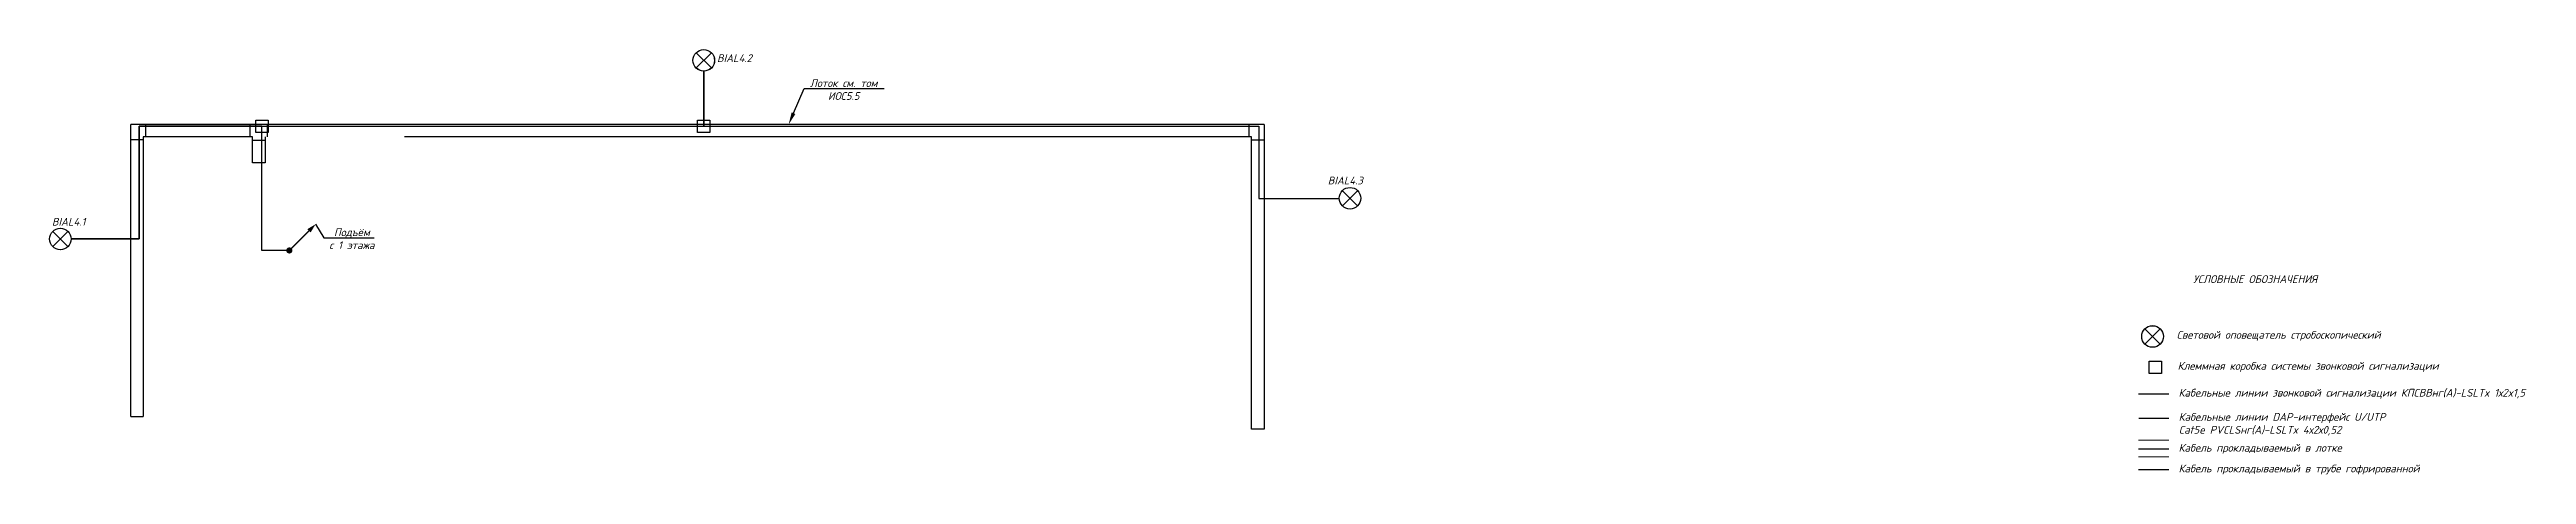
# Model space of a CAD drawing. Extents: x 69291107 to 70108111, y -33487476 to -33099794.
# Drawn here: x 69957388 to 70037499, y -33309621 to -33295879 of the extents above; entities that cross this region are included whole.
import ezdxf
from ezdxf import colors
from ezdxf.entities.mleader import LeaderData, LeaderLine
from ezdxf.math import Vec2, Vec3

# ---------------------------------------------------------------- set-up
doc = ezdxf.new("R2010")
doc.units = 0
doc.header["$LTSCALE"] = 100
doc.set_wipeout_variables(frame=1)
for name, color, linetype in [('PDF _СКС', 1, 'Continuous'), ('PDF _СС_ЗВ_Кабель', 1, 'Continuous'), ('PDF _СС_ЗВ_Оборудование', 1, 'Continuous'), ('PDF _Текст', 7, 'Continuous'), ('СС. Текст', 7, 'Continuous')]:
    doc.layers.add(name, color=color, linetype=linetype)
for name, color, linetype, lineweight in [('СКС', 1, 'Continuous', 30), ('СС_ЗВ_Кабель', 1, 'Continuous', 30), ('СС_ЗВ_Оборудование', 1, 'Continuous', 30), ('СС_СКК_Лоток', 170, 'Continuous', 25), ('СС_ЭЧС_Кабель', 180, 'Continuous', 30)]:
    doc.layers.add(name, color=color, linetype=linetype, lineweight=lineweight)
doc.styles.add('ISOCPEUR', font='isocpeui.ttf', dxfattribs={"height": 250})
doc.styles.add('ISOCPEURNA', font='isocpeui.ttf')
doc.styles.add('PDF ISOCPEUR', font='isocpeur.ttf')
doc.linetypes.add('Kabl_in_Tube', pattern='A,10,[133,ltypeshp.shx,S=1,R=0,X=0,Y=0],10', length=20)

# ---------------------------------------------------------------- blocks, each defined once
blk = doc.blocks.new('Свет')
at = {"color": 1}
blk.add_wipeout([(-350, 0), (-324, 133), (-247, 247), (-101, 335), (56, 345), (198, 289), (304, 173), (350, 0), (322, -138), (247, -247), (166, -308), (43, -347), (-83, -340), (-176, -303), (-278, -213), (-331, -115)], dxfattribs=at)
at = {"layer": 'СКС', "color": 1, "ltscale": 30}
for points in [[(-247, 247), (247, -247)], [(-247, -247), (247, 247)]]:
    blk.add_lwpolyline(points, dxfattribs=at)
at = {"layer": 'СКС', "color": 1, "linetype": 'Continuous', "lineweight": 30}
blk.add_circle((0, 0), 350, dxfattribs=at)
blk = doc.blocks.new('Клеммная коробка')
for p, q in [((0, 400), (400, 400)), ((0, 0), (0, 400)), ((400, 0), (0, 0)), ((400, 400), (400, 0))]:
    blk.add_line(p, q)
blk = doc.blocks.new('Лоток 4 этаж')
at = {"layer": 'СС_СКК_Лоток'}
for p, q in [((738958, -120752), (738958, -111307)), ((775607, -111307), (738958, -111307)), ((739439, -111707), (739439, -111307)), ((742814, -111707), (742814, -111307)), ((743373, -111707), (743373, -111307)), ((775123, -111707), (775123, -111307)), ((775607, -111307), (775607, -121156)), ((739358, -111803), (738958, -111803)), ((742896, -111707), (739358, -111707)), ((739358, -111707), (739358, -120752)), ((742896, -112550), (742896, -111707)), ((742896, -111817), (743296, -111817)), ((743296, -111707), (743296, -112550)), ((775207, -111707), (747804, -111707)), ((775207, -121156), (775207, -111707)), ((775207, -111802), (775607, -111802)), ((743296, -112550), (742896, -112550)), ((738958, -120752), (739358, -120752)), ((775607, -121156), (775207, -121156))]:
    blk.add_line(p, q, dxfattribs=at)
blk = doc.blocks.new('*U79')
blk.add_hatch(color=256).paths.add_polyline_path([(-0.71, -0.71, 1), (0.71, 0.71, 1)])
blk.add_lwpolyline([(8.5, 8.5, 0, 1.5, 0), (6.38, 6.38, 2, 2, 0)], format="xyseb")
at = {"const_width": 0.5}
blk.add_lwpolyline([(0.5, 0.5), (6.38, 6.38)], dxfattribs=at)
blk = doc.blocks.new('_None')

msp = doc.modelspace()

# ---------------------------------------------------------------- linework, layer by layer
at = {"layer": 'PDF _СКС', "lineweight": 30}
for points in [[(69978300, -33295983), (69978793, -33296476)], [(69978300, -33296476), (69978793, -33295983)], [(69999202, -33300444), (69999695, -33300937)], [(69999202, -33300937), (69999695, -33300444)], [(69957490, -33301761), (69957983, -33302254)], [(69957490, -33302254), (69957983, -33301761)]]:
    msp.add_lwpolyline(points, dxfattribs=at)
for centre in [(69978547, -33296229), (69999449, -33300689), (69957738, -33302006)]:
    msp.add_circle(centre, 350, dxfattribs=at)
at = {"layer": 'PDF _СС_ЗВ_Кабель', "lineweight": 30}
for points in [[(69964059, -33298160), (69964459, -33298160), (69964459, -33298557), (69964059, -33298557)], [(69978346, -33298160), (69978746, -33298160), (69978746, -33298557), (69978346, -33298557)]]:
    msp.add_lwpolyline(points, close=True, dxfattribs=at)
at = {"layer": 'PDF _СС_ЗВ_Оборудование', "lineweight": 30}
for centre in [(69978547, -33296229), (69999449, -33300689), (69957737, -33302006)]:
    msp.add_circle(centre, 349, dxfattribs=at)
at = {"layer": 'СС_ЗВ_Кабель', "color": 1}
msp.add_line((70024954, -33307013), (70025932, -33307013), dxfattribs=at)
at = {"layer": 'СС_ЗВ_Кабель', "color": 6}
msp.add_line((70024957, -33307795), (70025934, -33307795), dxfattribs=at)
at = {"layer": 'СС_ЗВ_Кабель'}
msp.add_line((70024954, -33308794), (70025932, -33308794), dxfattribs=at)
at = {"layer": 'СС_ЗВ_Кабель', "color": 1, "linetype": 'Kabl_in_Tube', "ltscale": 0.9}
msp.add_line((70024954, -33309463), (70025932, -33309463), dxfattribs=at)
at = {"layer": 'СС_СКК_Лоток', "color": 18, "lineweight": 20, "true_color": 0x000000}
for p, q in [((70025932, -33308507), (70024954, -33308507)), ((70025932, -33309048), (70024954, -33309048))]:
    msp.add_line(p, q, dxfattribs=at)
at = {"layer": 'СС_ЭЧС_Кабель', "color": 1}
msp.add_lwpolyline([(69965156, -33302375), (69964259, -33302375), (69964259, -33298358), (69960286, -33298358), (69960286, -33302001), (69958090, -33302001), (69960286, -33302001), (69960286, -33298358), (69978546, -33298358), (69978545, -33296578), (69978546, -33298358), (69996496, -33298358), (69996496, -33300695), (69999107, -33300695)], dxfattribs=at)

# ---------------------------------------------------------------- block references
msp.add_blockref('Лоток 4 этаж', (69221061, -33186997))
at = {"layer": 'СС_ЗВ_Кабель', "color": 18, "true_color": 0x000000}
msp.add_blockref('Клеммная коробка', (70025294, -33306356, 0), dxfattribs=at)
at = {"layer": 'СС_ЗВ_Оборудование'}
msp.add_blockref('Свет', (70025405, -33305158, 0), dxfattribs=at)
at = {"layer": 'СС_ЭЧС_Кабель', "color": 7, "xscale": 100, "yscale": 100, "zscale": 100}
msp.add_blockref('*U79', (69965144, -33302377), dxfattribs=at)

# ---------------------------------------------------------------- texts
at = {"layer": 'PDF _Текст', "char_height": 249.57, "attachment_point": 7}
for s, insert, style in [('{\\fISOCPEUR|b0|i1|c204|p34;BIAL4.2}', (69978978, -33296282), 'PDF ISOCPEUR'), ('{\\fISOCPEUR|b0|i1|c204|p34;BIAL4.3}', (69998731, -33300241), 'PDF ISOCPEUR'), ('{\\fISOCPEUR|b0|i1|c204|p34;BIAL4.1}', (69957466, -33301573), 'ISOCPEURNA')]:
    msp.add_mtext(s, dxfattribs=dict(at, insert=insert, style=style))
at = {"layer": 'СС. Текст', "insert": (70025874, -33303179, 0), "char_height": 250, "width": 5705.29, "attachment_point": 1, "style": 'ISOCPEUR'}
msp.add_mtext('\\pxi-2,l2,sm1.5,qc,t3;УСЛОВНЫЕ ОБОЗНАЧЕНИЯ', dxfattribs=at)
at = {"layer": 'СС. Текст', "char_height": 250, "attachment_point": 1, "style": 'ISOCPEUR'}
for s, insert in [('\\pxi-2,l2,sm1.5,t3; Световой оповещатель стробоскопический', (70026029, -33304980, 0)), ('\\pxi-2,l2,sm1.5,t3; Клеммная коробка системы звонковой сигнализации ', (70026056, -33305985, 0))]:
    msp.add_mtext(s, dxfattribs=dict(at, insert=insert))
for s, width, insert in [('Кабельные линии звонковой сигнализации КПСВВнг(А)-LSLTx 1х2x1,5', 12283.27, (70026247, -33306853, 0)), ('Кабельные линии DAP-интерфейс U/UTP Cat5e PVCLSнг(А)-LSLTx 4х2х0,52', 7622.19, (70026250, -33307635, 0)), ('Кабель прокладываемый в лотке', 11279.86, (70026247, -33308633, 0)), ('Кабель прокладываемый в трубе гофрированной', 11279.86, (70026247, -33309303, 0))]:
    msp.add_mtext_dynamic_manual_height_columns(s, width=width, gutter_width=1, heights=[0], dxfattribs=dict(at, insert=insert))

# ---------------------------------------------------------------- leaders
at = {"layer": 'СС_СКК_Лоток', "color": 7}
ml = msp.add_multileader_mtext('Standard', dxfattribs=at)
ml.set_content('Лоток см. том ИОС5.5', color=7, style='ISOCPEURNA')
ml.set_leader_properties()
ml.build(insert=Vec2(0, 0))
ml.multileader.update_dxf_attribs({"text_left_attachment_type": 6, "text_right_attachment_type": 6, "dogleg_length": 100, "arrow_head_size": 400})
ctx = ml.context
ctx.base_point, ctx.char_height, ctx.arrow_head_size, ctx.landing_gap_size, ctx.plane_origin = Vec3(69981893, -33297140), 250, 400, 0, Vec3(69987831, -33298331)
ctx.left_attachment, ctx.right_attachment, ctx.text_align_type = 6, 6, 1
notes = []
notes.append((ctx, [(1, (1, 1, 0), (69981793, -33297140), (1, 0), 100, [(0, [(69981292, -33298304)], 0, [])])]))
ctx.mtext.insert, ctx.mtext.width, ctx.mtext.alignment, ctx.mtext.flow_direction = Vec3(69983073, -33296840), 2467.27, 2, 5
at = {"layer": 'СС_ЭЧС_Кабель', "color": 7, "lineweight": 0}
ml = msp.add_multileader_mtext('Standard', dxfattribs=at)
ml.set_content('Подъём \\Pс 1 этажа', color=7, style='ISOCPEUR')
ml.set_leader_properties()
ml.set_arrow_properties(name='NONE')
ml.build(insert=Vec2(0, 0))
ml.multileader.update_dxf_attribs({"text_left_attachment_type": 6, "text_right_attachment_type": 6, "dogleg_length": 100, "arrow_head_size": 400})
ctx = ml.context
ctx.base_point, ctx.char_height, ctx.arrow_head_size, ctx.landing_gap_size, ctx.plane_origin = Vec3(69966361, -33301964), 250, 400, 0, Vec3(69974008, -33303521)
ctx.left_attachment, ctx.right_attachment, ctx.text_align_type = 6, 6, 1
notes.append((ctx, [(1, (1, 1, 0), (69966261, -33301964), (1, 0), 100, [(0, [(69965994, -33301527)], 0, [])])]))
ctx.mtext.insert, ctx.mtext.width, ctx.mtext.alignment, ctx.mtext.flow_direction = Vec3(69967167, -33301664), 1991.2, 2, 5
for ctx, leaders in notes:
    for number, flags, end, landing, length, lines in leaders:
        leader = LeaderData()
        leader.index, (leader.has_last_leader_line, leader.has_dogleg_vector, leader.attachment_direction) = number, flags
        leader.last_leader_point, leader.dogleg_vector, leader.dogleg_length = Vec3(end), Vec3(landing), length
        for number, points, colour, breaks in lines:
            line = LeaderLine()
            line.index, line.vertices, line.color, line.breaks = number, Vec3.list(points), colors.encode_raw_color(colour), breaks
            leader.lines.append(line)
        ctx.leaders.append(leader)

doc.saveas('drawing.dxf')
